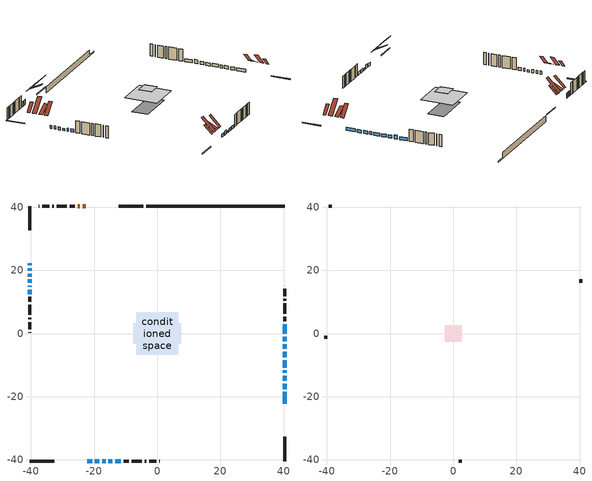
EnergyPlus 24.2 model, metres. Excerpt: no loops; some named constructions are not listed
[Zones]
conditioned space
 floor adiabatic (AdiabaticFloorConstruction): -6.64,-6.64 -6.64,6.64 6.64,6.64 6.64,-6.64 z3.66
 floor foundation (Slab1 construction): -7.64,-3.31 -7.64,3.31 7.64,3.31 7.64,-3.31 z-1.13
 wall outside (RimJoist1 construction): -4.4,40.32 -12.12,40.32 / -40.32,-40.32 -32.61,-40.32 / -40.32,40.32 -40.32,32.61 / 40.32,-40.32 40.32,-32.61 z1.22:1.52
 wall outside (AdiabaticWallConstruction 1): -22.56,40.32 -23.64,40.32 / -24.57,40.32 -25.21,40.32 z1.22:3.25
 wall outside (AdiabaticWallConstruction): -22.17,-40.32 -20.63,-40.32 / 40.32,-22.17 40.32,-18.49 / 40.32,-17.56 40.32,-15.89 / 40.32,-14.96 40.32,-13.38 / -40.32,22.17 -40.32,21.51 / -40.32,20.58 -40.32,19.77 / 40.32,-12.45 40.32,-11.69 / 40.32,-10.76 40.32,-8.39 / 40.32,-7.46 40.32,-5.7 / -15.44,-40.32 -14.25,-40.32 / 40.32,-4.78 40.32,-3.42 / -40.32,18.85 -40.32,18.02 / -13.32,-40.32 -11.48,-40.32 / -40.32,15.15 -40.32,14.73 / -40.32,13.8 -40.32,12.48 / 40.32,-0.14 40.32,2.93 z1.22:2.44; -19.71,-40.32 -18.28,-40.32 / 40.32,-2.49 40.32,-1.07 z1.22:2.8; -17.36,-40.32 -16.36,-40.32 z1.22:1.98; -40.32,17.09 -40.32,16.08 z1.22:2.01
 wall outside (Wall1 construction): -26.14,40.32 -27.64,40.32 / -10.55,-40.32 -9.05,-40.32 / -40.32,11.55 -40.32,10.05 / 40.32,3.86 40.32,5.36 z1.22:6.1
 wall outside (Wall2 construction): -28.57,40.32 -31.77,40.32 / -8.12,-40.32 -4.92,-40.32 / -40.32,9.12 -40.32,5.92 / 40.32,6.29 40.32,9.49 z1.22:6.1
 wall outside (Wall3 construction): -32.7,40.32 -33.21,40.32 / -4,-40.32 -3.48,-40.32 / -40.32,4.99 -40.32,4.48 / 40.32,10.42 40.32,10.93 z1.22:6.1
 wall outside (Wall4 construction): -34.14,40.32 -36.41,40.32 / -2.55,-40.32 -0.28,-40.32 / -40.32,3.55 -40.32,1.27 / 40.32,11.86 40.32,14.14 z1.22:6.1
 wall outside (Wall5 construction): -37.34,40.32 -37.44,40.32 / 0.65,-40.32 0.75,-40.32 / -40.32,0.35 -40.32,0.25 / 40.32,15.07 40.32,15.16 z1.22:6.1
 wall foundation (FoundationWall1 construction): -3.48,40.32,-1.13 -3.48,40.32,1.22 35.94,40.32,1.22 35.94,40.32,-0.86 40.32,40.32,-0.86 40.32,40.32,-1.13
 window (WindowConstruction 13): -22.17,-40.32 -20.64,-40.32 z1.22:2.44
 window (WindowConstruction 5): 40.32,-22.17 40.32,-18.49 z1.22:2.44
 window (WindowConstruction 6): -19.71,-40.32 -18.28,-40.32 z1.22:2.8
 window (WindowConstruction 7): 40.32,-17.56 40.32,-15.89 z1.22:2.44
 window (WindowConstruction 8): 40.32,-14.96 40.32,-13.38 z1.22:2.44
 window (WindowConstruction 9): -40.32,22.17 -40.32,21.51 z1.22:2.44
 window (WindowConstruction 10): -40.32,20.58 -40.32,19.77 z1.22:2.44
 window (WindowConstruction 11): -17.35,-40.32 -16.36,-40.32 z1.22:1.98
 window (WindowConstruction 12): 40.32,-12.45 40.32,-11.69 z1.22:2.44
 window (WindowConstruction 15): 40.32,-10.76 40.32,-8.39 z1.22:2.44
 window (WindowConstruction 16): 40.32,-7.46 40.32,-5.7 z1.22:2.44
 window (WindowConstruction 17): -15.43,-40.32 -14.25,-40.32 z1.22:2.44
 window (WindowConstruction 18): 40.32,-4.78 40.32,-3.42 z1.22:2.44
 window (WindowConstruction 19): -40.32,18.85 -40.32,18.02 z1.22:2.44
 window (WindowConstruction): 40.32,-2.49 40.32,-1.07 z1.22:2.8
 window (WindowConstruction 1): -13.32,-40.32 -11.48,-40.32 z1.22:2.44
 window (WindowConstruction 2): -40.32,17.09 -40.32,16.08 z1.22:2.01
 window (WindowConstruction 14): -40.32,15.15 -40.32,14.73 z1.22:2.44
 window (WindowConstruction 3): -40.32,13.8 -40.32,12.48 z1.22:2.44
 window (WindowConstruction 4): 40.32,-0.14 40.32,2.93 z1.22:2.44
 door (Door): -22.56,40.32 -23.64,40.32 z1.22:3.25
 door (Door 1): -24.57,40.32 -25.21,40.32 z1.22:3.25
 ceiling adiabatic (AdiabaticFloorConstruction): 6.64,-6.64 6.64,6.64 -6.64,6.64 -6.64,-6.64 z3.66
 roof outside (Roof1 construction): -14.17,40.32,6.1 -14.17,37.17,9.25 -13.05,37.17,9.25 -13.05,40.32,6.1; -30.56,-40.32,6.1 -30.56,-37.17,9.25 -31.68,-37.17,9.25 -31.68,-40.32,6.1; -40.32,30.56,6.1 -37.17,30.56,9.25 -37.17,31.68,9.25 -40.32,31.68,6.1; 40.32,-30.56,6.1 37.17,-30.56,9.25 37.17,-31.68,9.25 40.32,-31.68,6.1
 roof outside (Roof2 construction): -16.89,40.32,6.1 -16.89,35.25,11.17 -15.09,35.25,11.17 -15.09,40.32,6.1; -27.84,-40.32,6.1 -27.84,-35.25,11.17 -29.63,-35.25,11.17 -29.63,-40.32,6.1; -40.32,27.84,6.1 -35.25,27.84,11.17 -35.25,29.63,11.17 -40.32,29.63,6.1; 40.32,-27.84,6.1 35.25,-27.84,11.17 35.25,-29.63,11.17 40.32,-29.63,6.1
attic - vented
 floor to conditioned space (Floor1 construction Reversed): -2.67,-2.67 -2.67,2.67 2.67,2.67 2.67,-2.67 z6.1
 floor to conditioned space (Floor2 construction Reversed): -2.48,-2.48 -2.48,2.48 2.48,2.48 2.48,-2.48 z6.1
 wall outside (Wall6 construction): -38.37,40.32 -39.4,40.32 / 1.67,-40.32 2.7,-40.32 / -40.32,-0.68 -40.32,-1.71 / 40.32,16.09 40.32,17.12 z1.22:6.1
 roof outside (Roof3 construction): -19.23,40.32,6.1 -19.23,35.27,8.62 -17.82,35.27,8.62 -17.82,40.32,6.1; -25.5,-40.32,6.1 -25.5,-35.27,8.62 -26.91,-35.27,8.62 -26.91,-40.32,6.1; -40.32,25.5,6.1 -35.27,25.5,8.62 -35.27,26.91,8.62 -40.32,26.91,6.1; 40.32,-25.5,6.1 35.27,-25.5,8.62 35.27,-26.91,8.62 40.32,-26.91,6.1
 roof outside (Roof4 construction): -21.63,40.32,6.1 -21.63,36.16,10.26 -20.16,36.16,10.26 -20.16,40.32,6.1; -23.1,-40.32,6.1 -23.1,-36.16,10.26 -24.57,-36.16,10.26 -24.57,-40.32,6.1; -40.32,23.1,6.1 -36.16,23.1,10.26 -36.16,24.57,10.26 -40.32,24.57,6.1; 40.32,-23.1,6.1 36.16,-23.1,10.26 36.16,-24.57,10.26 40.32,-24.57,6.1
[Material] Roughness=Rough; Thermal Absorptance=0.9
Name | Thickness {m} | Conductivity {W/m-K} | Density {kg/m3} | Specific Heat {J/kg-K} | Solar Absorptance | Visible Absorptance
ceiling loosefill ins | 0.338667 | 0.0480833 | 16.02 | 1046.75 | 0.7 | 0.7
ceiling loosefill ins 1 | 0.169333 | 0.0480833 | 16.02 | 1046.75 | 0.7 | 0.7
ceiling stud and cavity | 0.1397 | 0.296031 | 65.682 | 1177.47 | 0.7 | 0.7
ceiling stud and cavity 1 | 0.1397 | 0.0924676 | 65.682 | 1177.47 | 0.7 | 0.7
gypsum board | 0.0127 | 0.160291 | 801 | 837.4 | 0.6 | 0.6
[Construction]
Floor1 construction: ceiling loosefill ins, ceiling stud and cavity, gypsum board
Floor2 construction: ceiling loosefill ins 1, ceiling stud and cavity 1, gypsum board
[EnergyManagementSystem:Program]
fridge_schedule_program: Set Tin = fridge_tin_s*(9.0/5.0)+32.0; Set fridge_schedule_act = 0; If (Hour == 0); Set fridge_schedule_act = (-0.487+0.019*Tin); ElseIf (Hour == 1); Set fridge_schedule_act = (-0.34+0.016*Tin); ElseIf (Hour == 2); Set fridge_schedule_act = (-0.37+0.017*Tin); ElseIf (Hour == 3); Set fridge_schedule_act = (-0.361+0.016*Tin); ElseIf (Hour == 4); Set fridge_schedule_act = (-0.515+0.018*Tin); ElseIf (Hour == 5); Set fridge_schedule_act = (-0.684+0.021*Tin); ElseIf (Hour == 6); Set fridge_schedule_act = (-0.471+0.019*Tin); ElseIf (Hour == 7); Set fridge_schedule_act = (-0.159+0.015*Tin); ElseIf (Hour == 8); Set fridge_schedule_act = (-0.079+0.015*Tin); ElseIf (Hour == 9); Set fridge_schedule_act = (-0.417+0.019*Tin); ElseIf (Hour == 10); Set fridge_schedule_act = (-0.411+0.018*Tin); ElseIf (Hour == 11); Set fridge_schedule_act = (-0.386+0.018*Tin); ElseIf (Hour == 12); Set fridge_schedule_act = (-0.24+0.016*Tin); ElseIf (Hour == 13); Set fridge_schedule_act = (-0.314+0.017*Tin); ElseIf (Hour == 14); Set fridge_schedule_act = (-0.16+0.015*Tin); ElseIf (Hour == 15); Set fridge_schedule_act = (-0.121+0.015*Tin); ElseIf (Hour == 16); Set fridge_schedule_act = (-0.469+0.02*Tin); ElseIf (Hour == 17); Set fridge_schedule_act = (-0.412+0.02*Tin); ElseIf (Hour == 18); Set fridge_schedule_act = (-0.091+0.017*Tin); ElseIf (Hour == 19); Set fridge_schedule_act = (0.077+0.014*Tin); ElseIf (Hour == 20); Set fridge_schedule_act = (-0.118+0.016*Tin); ElseIf (Hour == 21); Set fridge_schedule_act = (-0.247+0.017*Tin); ElseIf (Hour == 22); Set fridge_schedule_act = (-0.445+0.019*Tin); ElseIf (Hour == 23); Set fridge_schedule_act = (-0.544+0.02*Tin); EndIf
infil_program: Set p_m = 0.14; Set p_s = 0.22; Set s_m = 270; Set s_s = 370; Set z_m = 9.99744; Set z_s = 6.219661090030712; Set f_t = (((s_m/z_m)^p_m)*((z_s/s_s)^p_s)); Set Tdiff = tin_s-tout_s; Set dT = @Abs Tdiff; Set c = 0.0339; Set Cs = 0.112; Set Cw = 0.1508; Set n = 0.65; Set sft = (f_t*0.54); Set temp1 = ((c*Cw)*((sft*site_vw_s)^(2*n)))^2; Set Qinf = (((c*Cs*(dT^n))^2)+temp1)^0.5; Set Qinf = (@Max Qinf 0); Set mech_vent_house_fan_sensible_load_act = 0.0; Set mech_vent_house_fan_latent_load_act = 0.0; Set OASupInPb = out_pb_s; Set OASupInTemp = tout_s; Set OASupInW = out_wt_s; Set OASupRho = (@RhoAirFnPbTdbW OASupInPb OASupInTemp OASupInW); Set OASupCp = (@CpAirFnW OASupInW); Set OASupInEnth = (@HFnTdbW OASupInTemp OASupInW); Set ZoneTemp = tin_s; Set ZoneW = win_s; Set ZoneCp = (@CpAirFnW ZoneW); Set ZoneAirEnth = (@HFnTdbW ZoneTemp ZoneW); Set mech_vent_house_fan_cfis_act = 0.0; Set QWHV_cfis_sup = 0.0; Set QWHV_cfis_suppl_sup = 0.0; Set QWHV_cfis_suppl_exh = 0.0; Set Qrange = 0; Set Qbath = 0; Set Qdryer = 0; Set Qdryer = Qdryer + 0.0001 * clothes_dryer_exhaust_0_sch_s; Set QWHV_sup = 0.0472; Set QWHV_exh = 0.0472; Set Qsupply = QWHV_sup + QWHV_cfis_sup + QWHV_cfis_suppl_sup; Set Qexhaust = Qrange + Qbath + Qdryer + QWHV_exh + QWHV_cfis_suppl_exh; Set Qfan = (@Max Qexhaust Qsupply); Set Qducts = 0; If Qducts < 0; Set Qsupply = Qsupply - Qducts; Else; Set Qexhaust = Qexhaust + Qducts; EndIf; Set Qfan_with_ducts = (@Max Qexhaust Qsupply); Set Qimb = (@Abs (Qsupply - Qexhaust)); If Qinf + Qimb > 0; Set Qtot = Qfan_with_ducts + (Qinf^2) / (Qinf + Qimb); Else; Set Qtot = Qfan_with_ducts; EndIf; Set Qinf_adj = Qtot - Qfan; Set infil_flow_act = Qinf_adj; Set infil_program_Qinf = Qinf_adj; Set infil_program_Qfan = Qfan; Set Qload = Qfan; Set Effectiveness_Sens = 0.0; Set Effectiveness_Lat = 0.0; Set Fan_MFR = Qload * OASupRho; Set ZoneInEnth = OASupInEnth; Set ZoneInTemp = OASupInTemp; If Qload > 0; Set Effectiveness_Sens = Effectiveness_Sens + 0.0472 / Qload * 0.6011694916271406; Set Effectiveness_Lat = Effectiveness_Lat + 0.0472 / Qload * 0.0; EndIf; Set ERVCpMin = (@Min OASupCp ZoneCp); Set ERVSupOutTemp = OASupInTemp + ERVCpMin/OASupCp * Effectiveness_Sens * (ZoneTemp - OASupInTemp); Set ERVSupOutW = OASupInW + ERVCpMin/OASupCp * Effectiveness_Lat * (ZoneW - OASupInW); Set ERVSupOutEnth = (@HFnTdbW ERVSupOutTemp ERVSupOutW); Set ERVSensHeatTrans = Fan_MFR * OASupCp * (ERVSupOutTemp - OASupInTemp); Set ERVTotalHeatTrans = Fan_MFR * (ERVSupOutEnth - OASupInEnth); Set ERVLatHeatTrans = ERVTotalHeatTrans - ERVSensHeatTrans; Set ZoneInEnth = ERVSupOutEnth; Set ZoneInTemp = ERVSupOutTemp; Set FanTotalToCond = Fan_MFR * (ZoneInEnth - ZoneAirEnth); Set FanSensToCond = Fan_MFR * ZoneCp * (ZoneInTemp - ZoneTemp); Set FanLatToCond = FanTotalToCond - FanSensToCond; Set mech_vent_house_fan_sensible_load_act = mech_vent_house_fan_sensible_load_act + FanSensToCond; Set mech_vent_house_fan_latent_load_act = mech_vent_house_fan_latent_load_act + FanLatToCond
natural_vent_program: Set Tin = tin_s; Set Tout = tout_s; Set Wout = out_wt_s; Set Pbar = out_pb_s; Set Phiout = (@RhFnTdbWPb Tout Wout Pbar); Set MaxHR = 0.0115; Set Tnvsp = (htg_sp_s + clg_sp_s) / 2; Set NVavail = natural_vent_s; Set ClgSsnAvail = cool_season; Set Qnv = 0; Set Qwhf = 0; Set whole_house_fan_mix_act = 0; Set whole_house_fan_act = 0; If ((Wout < MaxHR) && (Tin > Tout) && (Tin > Tnvsp) && (ClgSsnAvail > 0)); Set WHF_Flow = 0; Set Adj = (Tin-Tnvsp)/(Tin-Tout); Set Adj = (@Min Adj 1); Set Adj = (@Max Adj 0); If (WHF_Flow > 0); Set Qwhf = WHF_Flow*Adj; Set whole_house_fan_mix_act = WHF_Flow*Adj; Set WHF_W = 0; Set whole_house_fan_act = WHF_W*Adj; ElseIf (NVavail > 0); Set NVArea = 0.0; Set Cs = 0.00022876252114964723; Set Cw = 3.540695365387951e-05; Set Tdiff = Tin-Tout; Set dT = (@Abs Tdiff); Set Vwind = site_vw_s; Set SGNV = NVArea*Adj*((((Cs*dT)+(Cw*(Vwind^2)))^0.5)/1000); Set MaxNV = 3.8566679821324805; Set Qnv = (@Min SGNV MaxNV); EndIf; EndIf; Set natural_vent_flow_act = Qnv; Set whole_house_fan_flow_act = Qwhf; Set natural_vent_program_Qnv = Qnv; Set natural_vent_program_Qwhf = Qwhf
total_airflows_program: Set total_infil_flow_rate = 0; Set total_mechvent_flow_rate = 0; Set total_natvent_flow_rate = 0; Set total_whf_flow_rate = 0; Set total_infil_flow_rate = total_infil_flow_rate + (infil_program_Qinf * 1); Set total_mechvent_flow_rate = total_mechvent_flow_rate + (infil_program_Qfan * 1); Set total_natvent_flow_rate = total_natvent_flow_rate + (natural_vent_program_Qnv * 1); Set total_whf_flow_rate = total_whf_flow_rate + (natural_vent_program_Qwhf * 1)
total_loads_program: Set loads_htg_tot = 0; Set loads_clg_tot = 0; If htg_load_cond > 0; Set loads_htg_tot = loads_htg_tot + (htg_load_cond - clg_load_cond) * 1.0; EndIf; Set loads_htg_tot = (@Max loads_htg_tot 0); If clg_load_cond > 0; Set loads_clg_tot = loads_clg_tot + (clg_load_cond - htg_load_cond) * 0.0; EndIf; Set loads_clg_tot = (@Max loads_clg_tot 0)
unit_heater_supply_fan_disaggregate_program: Set unit_heater_supply_fan_primary_htg = 0; If unit_heater_htg_coil_s > 0; Set unit_heater_supply_fan_primary_htg = unit_heater_supply_fan_s; EndIf
unmet_hours_program: Set htg_unmet_hours = 0; Set clg_unmet_hours = 0; Set unit_htg_unmet_hours = 0; If ((DayOfYear >= 1) && (DayOfYear <= 365)); Set unit_htg_unmet_hours = unit_htg_unmet_hours + conditioned_space_htg_unmet_s; If unit_htg_unmet_hours > htg_unmet_hours; Set htg_unmet_hours = unit_htg_unmet_hours; EndIf; EndIf
water_heater_EC_adj: If WarmupFlag == 0; Set dhw_e_cons = water_heater_energy + water_heater_on_cycle_parasitic + water_heater_off_cycle_parasitic; Set water_heater_ec_adj_act = 0.0 * dhw_e_cons / 1; EndIf
[EnergyManagementSystem:ProgramCallingManager]
component_loads_program_calling_manager: EndOfZoneTimestepAfterZoneReporting; component_loads_program
fridge_schedule_program_calling_manager: BeginZoneTimestepAfterInitHeatBalance; fridge_schedule_program
infil_program_calling_manager: BeginZoneTimestepAfterInitHeatBalance; infil_program
natural_vent_program_calling_manager: BeginZoneTimestepAfterInitHeatBalance; natural_vent_program
total_airflows_program_calling_manager: EndOfZoneTimestepAfterZoneReporting; total_airflows_program
total_loads_program_calling_manager: EndOfZoneTimestepAfterZoneReporting; total_loads_program
unit_heater_supply_fan_disaggregate_program_calling_manager: EndOfSystemTimestepBeforeHVACReporting; unit_heater_supply_fan_disaggregate_program
unmet_hours_program_calling_manager: EndOfZoneTimestepBeforeZoneReporting; unmet_hours_program
water_heater_EC_adj_ProgramManager: EndOfSystemTimestepBeforeHVACReporting; water_heater_EC_adj
[EnergyManagementSystem:OutputVariable] Type of Data in Variable=Summed
Name | EMS Variable | Update Frequency | EMS Program or Subroutine | Units
unit heater supply fan disaggregate htg primary | unit_heater_supply_fan_primary_htg | SystemTimestep | unit_heater_supply_fan_disaggregate_program | J
loads_htg_tot_peakload_outvar; loads_htg_tot_annual_outvar; Energy Management System Output Variable 1; Energy Management System Output Variable 45 | loads_htg_tot | ZoneTimestep | total_loads_program | J
loads_clg_tot_peakload_outvar; loads_clg_tot_annual_outvar; Energy Management System Output Variable 2; Energy Management System Output Variable 46 | loads_clg_tot | ZoneTimestep | total_loads_program | J
htg_unmet_hours_annual_outvar; Energy Management System Output Variable 3 | htg_unmet_hours | ZoneTimestep | unmet_hours_program | hr
clg_unmet_hours_annual_outvar; Energy Management System Output Variable 4 | clg_unmet_hours | ZoneTimestep | unmet_hours_program | hr
loads_htg_roofs_annual_outvar; Energy Management System Output Variable 5 | loads_htg_roofs | ZoneTimestep | component_loads_program | J
loads_htg_ceilings_annual_outvar; Energy Management System Output Variable 6 | loads_htg_ceilings | ZoneTimestep | component_loads_program | J
loads_htg_walls_annual_outvar; Energy Management System Output Variable 7 | loads_htg_walls | ZoneTimestep | component_loads_program | J
loads_htg_rim_joists_annual_outvar; Energy Management System Output Variable 8 | loads_htg_rim_joists | ZoneTimestep | component_loads_program | J
loads_htg_foundation_walls_annual_outvar; Energy Management System Output Variable 9 | loads_htg_foundation_walls | ZoneTimestep | component_loads_program | J
loads_htg_doors_annual_outvar; Energy Management System Output Variable 10 | loads_htg_doors | ZoneTimestep | component_loads_program | J
loads_htg_windows_conduction_annual_outvar; Energy Management System Output Variable 11 | loads_htg_windows_conduction | ZoneTimestep | component_loads_program | J
loads_htg_windows_solar_annual_outvar; Energy Management System Output Variable 12 | loads_htg_windows_solar | ZoneTimestep | component_loads_program | J
loads_htg_skylights_conduction_annual_outvar; Energy Management System Output Variable 13 | loads_htg_skylights_conduction | ZoneTimestep | component_loads_program | J
loads_htg_skylights_solar_annual_outvar; Energy Management System Output Variable 14 | loads_htg_skylights_solar | ZoneTimestep | component_loads_program | J
loads_htg_floors_annual_outvar; Energy Management System Output Variable 15 | loads_htg_floors | ZoneTimestep | component_loads_program | J
loads_htg_slabs_annual_outvar; Energy Management System Output Variable 16 | loads_htg_slabs | ZoneTimestep | component_loads_program | J
loads_htg_internal_mass_annual_outvar; Energy Management System Output Variable 17 | loads_htg_internal_mass | ZoneTimestep | component_loads_program | J
loads_htg_infil_annual_outvar; Energy Management System Output Variable 18 | loads_htg_infil | ZoneTimestep | component_loads_program | J
loads_htg_natvent_annual_outvar; Energy Management System Output Variable 19 | loads_htg_natvent | ZoneTimestep | component_loads_program | J
loads_htg_mechvent_annual_outvar; Energy Management System Output Variable 20 | loads_htg_mechvent | ZoneTimestep | component_loads_program | J
loads_htg_whf_annual_outvar; Energy Management System Output Variable 21 | loads_htg_whf | ZoneTimestep | component_loads_program | J
loads_htg_ducts_annual_outvar; Energy Management System Output Variable 22 | loads_htg_ducts | ZoneTimestep | component_loads_program | J
loads_htg_intgains_annual_outvar; Energy Management System Output Variable 23 | loads_htg_intgains | ZoneTimestep | component_loads_program | J
loads_htg_lighting_annual_outvar; Energy Management System Output Variable 24 | loads_htg_lighting | ZoneTimestep | component_loads_program | J
loads_clg_roofs_annual_outvar; Energy Management System Output Variable 25 | loads_clg_roofs | ZoneTimestep | component_loads_program | J
loads_clg_ceilings_annual_outvar; Energy Management System Output Variable 26 | loads_clg_ceilings | ZoneTimestep | component_loads_program | J
loads_clg_walls_annual_outvar; Energy Management System Output Variable 27 | loads_clg_walls | ZoneTimestep | component_loads_program | J
loads_clg_rim_joists_annual_outvar; Energy Management System Output Variable 28 | loads_clg_rim_joists | ZoneTimestep | component_loads_program | J
loads_clg_foundation_walls_annual_outvar; Energy Management System Output Variable 29 | loads_clg_foundation_walls | ZoneTimestep | component_loads_program | J
loads_clg_doors_annual_outvar; Energy Management System Output Variable 30 | loads_clg_doors | ZoneTimestep | component_loads_program | J
loads_clg_windows_conduction_annual_outvar; Energy Management System Output Variable 31 | loads_clg_windows_conduction | ZoneTimestep | component_loads_program | J
loads_clg_windows_solar_annual_outvar; Energy Management System Output Variable 32 | loads_clg_windows_solar | ZoneTimestep | component_loads_program | J
loads_clg_skylights_conduction_annual_outvar; Energy Management System Output Variable 33 | loads_clg_skylights_conduction | ZoneTimestep | component_loads_program | J
loads_clg_skylights_solar_annual_outvar; Energy Management System Output Variable 34 | loads_clg_skylights_solar | ZoneTimestep | component_loads_program | J
loads_clg_floors_annual_outvar; Energy Management System Output Variable 35 | loads_clg_floors | ZoneTimestep | component_loads_program | J
loads_clg_slabs_annual_outvar; Energy Management System Output Variable 36 | loads_clg_slabs | ZoneTimestep | component_loads_program | J
loads_clg_internal_mass_annual_outvar; Energy Management System Output Variable 37 | loads_clg_internal_mass | ZoneTimestep | component_loads_program | J
loads_clg_infil_annual_outvar; Energy Management System Output Variable 38 | loads_clg_infil | ZoneTimestep | component_loads_program | J
loads_clg_natvent_annual_outvar; Energy Management System Output Variable 39 | loads_clg_natvent | ZoneTimestep | component_loads_program | J
loads_clg_mechvent_annual_outvar; Energy Management System Output Variable 40 | loads_clg_mechvent | ZoneTimestep | component_loads_program | J
loads_clg_whf_annual_outvar; Energy Management System Output Variable 41 | loads_clg_whf | ZoneTimestep | component_loads_program | J
loads_clg_ducts_annual_outvar; Energy Management System Output Variable 42 | loads_clg_ducts | ZoneTimestep | component_loads_program | J
loads_clg_intgains_annual_outvar; Energy Management System Output Variable 43 | loads_clg_intgains | ZoneTimestep | component_loads_program | J
loads_clg_lighting_annual_outvar; Energy Management System Output Variable 44 | loads_clg_lighting | ZoneTimestep | component_loads_program | J
[Schedule:Day:Interval]
interior lighting schedule day: No, 01:00, 0.108182, 04:00, 0.0901515, 05:00, 0.0991667, 06:00, 0.162273, 07:00, 0.270455, 08:00, 0.342576, 10:00, 0.369621, 11:00, 0.351591, 12:00, 0.333561, 13:00, 0.324545, 14:00, 0.31553, 15:00, 0.333561, 16:00, 0.369621, 17:00, 0.450758, 18:00, 0.585985, 19:00, 0.775303, 20:00, 0.955606, 21:00, 0.991667, 22:00, 0.712197, 23:00, 0.360606, 24:00, 0.162273
interior lighting schedule day 1: No, 01:00, 0.100909, 04:00, 0.0840909, 05:00, 0.0925, 06:00, 0.151364, 07:00, 0.252273, 08:00, 0.319545, 10:00, 0.344773, 11:00, 0.327955, 12:00, 0.311136, 13:00, 0.302727, 14:00, 0.294318, 15:00, 0.311136, 16:00, 0.344773, 17:00, 0.420455, 18:00, 0.546591, 19:00, 0.723182, 20:00, 0.891364, 21:00, 0.925, 22:00, 0.664318, 23:00, 0.336364, 24:00, 0.151364
interior lighting schedule day 2: No, 01:00, 0.0927273, 04:00, 0.0772727, 05:00, 0.085, 06:00, 0.139091, 07:00, 0.231818, 08:00, 0.293636, 10:00, 0.316818, 11:00, 0.301364, 12:00, 0.285909, 13:00, 0.278182, 14:00, 0.270455, 15:00, 0.285909, 16:00, 0.316818, 17:00, 0.386364, 18:00, 0.502273, 19:00, 0.664545, 20:00, 0.819091, 21:00, 0.85, 22:00, 0.610455, 23:00, 0.309091, 24:00, 0.139091
interior lighting schedule day 3: No, 01:00, 0.0845455, 04:00, 0.0704545, 05:00, 0.0775, 06:00, 0.126818, 07:00, 0.211364, 08:00, 0.267727, 10:00, 0.288864, 11:00, 0.274773, 12:00, 0.260682, 13:00, 0.253636, 14:00, 0.246591, 15:00, 0.260682, 16:00, 0.288864, 17:00, 0.352273, 18:00, 0.457955, 19:00, 0.605909, 20:00, 0.746818, 21:00, 0.775, 22:00, 0.556591, 23:00, 0.281818, 24:00, 0.126818
interior lighting schedule day 4: No, 01:00, 0.0763636, 04:00, 0.0636364, 05:00, 0.07, 06:00, 0.114545, 07:00, 0.190909, 08:00, 0.241818, 10:00, 0.260909, 11:00, 0.248182, 12:00, 0.235455, 13:00, 0.229091, 14:00, 0.222727, 15:00, 0.235455, 16:00, 0.260909, 17:00, 0.318182, 18:00, 0.413636, 19:00, 0.547273, 20:00, 0.674545, 21:00, 0.7, 22:00, 0.502727, 23:00, 0.254545, 24:00, 0.114545
interior lighting schedule day 5: No, 01:00, 0.0727273, 04:00, 0.0606061, 05:00, 0.0666667, 06:00, 0.109091, 07:00, 0.181818, 08:00, 0.230303, 10:00, 0.248485, 11:00, 0.236364, 12:00, 0.224242, 13:00, 0.218182, 14:00, 0.212121, 15:00, 0.224242, 16:00, 0.248485, 17:00, 0.30303, 18:00, 0.393939, 19:00, 0.521212, 20:00, 0.642424, 21:00, 0.666667, 22:00, 0.478788, 23:00, 0.242424, 24:00, 0.109091
interior lighting schedule day 6: No, 01:00, 0.0745455, 04:00, 0.0621212, 05:00, 0.0683333, 06:00, 0.111818, 07:00, 0.186364, 08:00, 0.236061, 10:00, 0.254697, 11:00, 0.242273, 12:00, 0.229848, 13:00, 0.223636, 14:00, 0.217424, 15:00, 0.229848, 16:00, 0.254697, 17:00, 0.310606, 18:00, 0.403788, 19:00, 0.534242, 20:00, 0.658485, 21:00, 0.683333, 22:00, 0.490758, 23:00, 0.248485, 24:00, 0.111818
interior lighting schedule day 7: No, 01:00, 0.08, 04:00, 0.0666667, 05:00, 0.0733333, 06:00, 0.12, 07:00, 0.2, 08:00, 0.253333, 10:00, 0.273333, 11:00, 0.26, 12:00, 0.246667, 13:00, 0.24, 14:00, 0.233333, 15:00, 0.246667, 16:00, 0.273333, 17:00, 0.333333, 18:00, 0.433333, 19:00, 0.573333, 20:00, 0.706667, 21:00, 0.733333, 22:00, 0.526667, 23:00, 0.266667, 24:00, 0.12
interior lighting schedule day 8: No, 01:00, 0.0890909, 04:00, 0.0742424, 05:00, 0.0816667, 06:00, 0.133636, 07:00, 0.222727, 08:00, 0.282121, 10:00, 0.304394, 11:00, 0.289545, 12:00, 0.274697, 13:00, 0.267273, 14:00, 0.259848, 15:00, 0.274697, 16:00, 0.304394, 17:00, 0.371212, 18:00, 0.482576, 19:00, 0.638485, 20:00, 0.78697, 21:00, 0.816667, 22:00, 0.586515, 23:00, 0.29697, 24:00, 0.133636
interior lighting schedule day 9: No, 01:00, 0.0972727, 04:00, 0.0810606, 05:00, 0.0891667, 06:00, 0.145909, 07:00, 0.243182, 08:00, 0.30803, 10:00, 0.332348, 11:00, 0.316136, 12:00, 0.299924, 13:00, 0.291818, 14:00, 0.283712, 15:00, 0.299924, 16:00, 0.332348, 17:00, 0.405303, 18:00, 0.526894, 19:00, 0.697121, 20:00, 0.859242, 21:00, 0.891667, 22:00, 0.640379, 23:00, 0.324242, 24:00, 0.145909
interior lighting schedule day 10: No, 01:00, 0.105455, 04:00, 0.0878788, 05:00, 0.0966667, 06:00, 0.158182, 07:00, 0.263636, 08:00, 0.333939, 10:00, 0.360303, 11:00, 0.342727, 12:00, 0.325152, 13:00, 0.316364, 14:00, 0.307576, 15:00, 0.325152, 16:00, 0.360303, 17:00, 0.439394, 18:00, 0.571212, 19:00, 0.755758, 20:00, 0.931515, 21:00, 0.966667, 22:00, 0.694242, 23:00, 0.351515, 24:00, 0.158182
interior lighting schedule day 11: No, 01:00, 0.109091, 04:00, 0.0909091, 05:00, 0.1, 06:00, 0.163636, 07:00, 0.272727, 08:00, 0.345455, 10:00, 0.372727, 11:00, 0.354545, 12:00, 0.336364, 13:00, 0.327273, 14:00, 0.318182, 15:00, 0.336364, 16:00, 0.372727, 17:00, 0.454545, 18:00, 0.590909, 19:00, 0.781818, 20:00, 0.963636, 21:00, 1, 22:00, 0.718182, 23:00, 0.363636, 24:00, 0.163636
interior lighting schedule default day; occupants schedule default day; clothes dryer schedule default day; cooking range schedule default day; misc plug loads schedule default day; general water use schedule default day; heating setpoint default day; cooling setpoint default day; clothes dryer exhaust 0 schedule default day; cooling season schedule day; cooling season schedule day 2; cooling season schedule default day; exterior lighting schedule default day; natural vent schedule default day: No, 24:00, 0
occupants schedule day: No, 05:00, 0.426829, 06:00, 0.719512, 07:00, 1, 08:00, 0.670732, 09:00, 0.329268, 14:00, 0.170732, 15:00, 0.231707, 16:00, 0.329268, 17:00, 0.5, 18:00, 0.670732, 19:00, 0.829268, 21:00, 1, 22:00, 0.853659, 23:00, 0.646341, 24:00, 0.426829
clothes dryer schedule day; clothes dryer exhaust 0 schedule day: No, 01:00, 0.123457, 02:00, 0.0740741, 03:00, 0.0493827, 04:00, 0.0246914, 05:00, 0.0493827, 06:00, 0.0740741, 07:00, 0.197531, 08:00, 0.395062, 09:00, 0.592593, 10:00, 0.839506, 11:00, 0.962963, 12:00, 1, 13:00, 0.91358, 14:00, 0.82716, 15:00, 0.716049, 16:00, 0.753086, 17:00, 0.679012, 18:00, 0.666667, 20:00, 0.62963, 21:00, 0.641975, 22:00, 0.666667, 23:00, 0.54321, 24:00, 0.296296
cooking range schedule day: No, 05:00, 0.0597015, 06:00, 0.11194, 07:00, 0.171642, 08:00, 0.291045, 11:00, 0.343284, 12:00, 0.402985, 13:00, 0.462687, 14:00, 0.343284, 15:00, 0.291045, 16:00, 0.402985, 17:00, 0.567164, 18:00, 1, 19:00, 0.850746, 20:00, 0.432836, 21:00, 0.291045, 22:00, 0.231343, 23:00, 0.171642, 24:00, 0.11194
misc plug loads schedule day: No, 06:00, 0.705882, 07:00, 0.745098, 08:00, 0.803922, 15:00, 0.823529, 16:00, 0.862745, 17:00, 0.921569, 18:00, 0.980392, 19:00, 1, 20:00, 0.980392, 21:00, 0.941176, 22:00, 0.862745, 23:00, 0.784314, 24:00, 0.72549
general water use schedule day: No, 01:00, 0.315068, 03:00, 0.287671, 04:00, 0.342466, 05:00, 0.369863, 06:00, 0.520548, 07:00, 0.60274, 08:00, 0.534247, 10:00, 0.506849, 11:00, 0.465753, 14:00, 0.479452, 15:00, 0.534247, 16:00, 0.589041, 17:00, 0.69863, 18:00, 0.876712, 19:00, 0.890411, 20:00, 0.986301, 21:00, 1, 22:00, 0.863014, 23:00, 0.616438, 24:00, 0.465753
heating setpoint day: No, 24:00, 21
cooling setpoint day: No, 24:00, 25
cooling season schedule day 1: No, 24:00, 1
exterior lighting schedule day: No, 01:00, 0.566667, 03:00, 0.524167, 05:00, 0.495833, 06:00, 0.5525, 07:00, 0.623333, 08:00, 0.580833, 09:00, 0.439167, 10:00, 0.354167, 12:00, 0.34, 13:00, 0.354167, 14:00, 0.396667, 15:00, 0.425, 16:00, 0.495833, 17:00, 0.623333, 18:00, 0.793333, 19:00, 0.906667, 20:00, 0.963333, 21:00, 0.991667, 22:00, 0.920833, 23:00, 0.793333, 24:00, 0.665833
exterior lighting schedule day 1: No, 01:00, 0.528571, 03:00, 0.488929, 05:00, 0.4625, 06:00, 0.515357, 07:00, 0.581429, 08:00, 0.541786, 09:00, 0.409643, 10:00, 0.330357, 12:00, 0.317143, 13:00, 0.330357, 14:00, 0.37, 15:00, 0.396429, 16:00, 0.4625, 17:00, 0.581429, 18:00, 0.74, 19:00, 0.845714, 20:00, 0.898571, 21:00, 0.925, 22:00, 0.858929, 23:00, 0.74, 24:00, 0.621071
exterior lighting schedule day 10: No, 01:00, 0.552381, 03:00, 0.510952, 05:00, 0.483333, 06:00, 0.538571, 07:00, 0.607619, 08:00, 0.56619, 09:00, 0.428095, 10:00, 0.345238, 12:00, 0.331429, 13:00, 0.345238, 14:00, 0.386667, 15:00, 0.414286, 16:00, 0.483333, 17:00, 0.607619, 18:00, 0.773333, 19:00, 0.88381, 20:00, 0.939048, 21:00, 0.966667, 22:00, 0.897619, 23:00, 0.773333, 24:00, 0.649048
exterior lighting schedule day 11: No, 01:00, 0.571429, 03:00, 0.528571, 05:00, 0.5, 06:00, 0.557143, 07:00, 0.628571, 08:00, 0.585714, 09:00, 0.442857, 10:00, 0.357143, 12:00, 0.342857, 13:00, 0.357143, 14:00, 0.4, 15:00, 0.428571, 16:00, 0.5, 17:00, 0.628571, 18:00, 0.8, 19:00, 0.914286, 20:00, 0.971429, 21:00, 1, 22:00, 0.928571, 23:00, 0.8, 24:00, 0.671429
exterior lighting schedule day 2: No, 01:00, 0.485714, 03:00, 0.449286, 05:00, 0.425, 06:00, 0.473571, 07:00, 0.534286, 08:00, 0.497857, 09:00, 0.376429, 10:00, 0.303571, 12:00, 0.291429, 13:00, 0.303571, 14:00, 0.34, 15:00, 0.364286, 16:00, 0.425, 17:00, 0.534286, 18:00, 0.68, 19:00, 0.777143, 20:00, 0.825714, 21:00, 0.85, 22:00, 0.789286, 23:00, 0.68, 24:00, 0.570714
exterior lighting schedule day 3: No, 01:00, 0.442857, 03:00, 0.409643, 05:00, 0.3875, 06:00, 0.431786, 07:00, 0.487143, 08:00, 0.453929, 09:00, 0.343214, 10:00, 0.276786, 12:00, 0.265714, 13:00, 0.276786, 14:00, 0.31, 15:00, 0.332143, 16:00, 0.3875, 17:00, 0.487143, 18:00, 0.62, 19:00, 0.708571, 20:00, 0.752857, 21:00, 0.775, 22:00, 0.719643, 23:00, 0.62, 24:00, 0.520357
exterior lighting schedule day 4: No, 01:00, 0.4, 03:00, 0.37, 05:00, 0.35, 06:00, 0.39, 07:00, 0.44, 08:00, 0.41, 09:00, 0.31, 10:00, 0.25, 12:00, 0.24, 13:00, 0.25, 14:00, 0.28, 15:00, 0.3, 16:00, 0.35, 17:00, 0.44, 18:00, 0.56, 19:00, 0.64, 20:00, 0.68, 21:00, 0.7, 22:00, 0.65, 23:00, 0.56, 24:00, 0.47
exterior lighting schedule day 5: No, 01:00, 0.380952, 03:00, 0.352381, 05:00, 0.333333, 06:00, 0.371429, 07:00, 0.419048, 08:00, 0.390476, 09:00, 0.295238, 10:00, 0.238095, 12:00, 0.228571, 13:00, 0.238095, 14:00, 0.266667, 15:00, 0.285714, 16:00, 0.333333, 17:00, 0.419048, 18:00, 0.533333, 19:00, 0.609524, 20:00, 0.647619, 21:00, 0.666667, 22:00, 0.619048, 23:00, 0.533333, 24:00, 0.447619
exterior lighting schedule day 6: No, 01:00, 0.390476, 03:00, 0.36119, 05:00, 0.341667, 06:00, 0.380714, 07:00, 0.429524, 08:00, 0.400238, 09:00, 0.302619, 10:00, 0.244048, 12:00, 0.234286, 13:00, 0.244048, 14:00, 0.273333, 15:00, 0.292857, 16:00, 0.341667, 17:00, 0.429524, 18:00, 0.546667, 19:00, 0.624762, 20:00, 0.66381, 21:00, 0.683333, 22:00, 0.634524, 23:00, 0.546667, 24:00, 0.45881
exterior lighting schedule day 7: No, 01:00, 0.419048, 03:00, 0.387619, 05:00, 0.366667, 06:00, 0.408571, 07:00, 0.460952, 08:00, 0.429524, 09:00, 0.324762, 10:00, 0.261905, 12:00, 0.251429, 13:00, 0.261905, 14:00, 0.293333, 15:00, 0.314286, 16:00, 0.366667, 17:00, 0.460952, 18:00, 0.586667, 19:00, 0.670476, 20:00, 0.712381, 21:00, 0.733333, 22:00, 0.680952, 23:00, 0.586667, 24:00, 0.492381
exterior lighting schedule day 8: No, 01:00, 0.466667, 03:00, 0.431667, 05:00, 0.408333, 06:00, 0.455, 07:00, 0.513333, 08:00, 0.478333, 09:00, 0.361667, 10:00, 0.291667, 12:00, 0.28, 13:00, 0.291667, 14:00, 0.326667, 15:00, 0.35, 16:00, 0.408333, 17:00, 0.513333, 18:00, 0.653333, 19:00, 0.746667, 20:00, 0.793333, 21:00, 0.816667, 22:00, 0.758333, 23:00, 0.653333, 24:00, 0.548333
exterior lighting schedule day 9: No, 01:00, 0.509524, 03:00, 0.47131, 05:00, 0.445833, 06:00, 0.496786, 07:00, 0.560476, 08:00, 0.522262, 09:00, 0.394881, 10:00, 0.318452, 12:00, 0.305714, 13:00, 0.318452, 14:00, 0.356667, 15:00, 0.382143, 16:00, 0.445833, 17:00, 0.560476, 18:00, 0.713333, 19:00, 0.815238, 20:00, 0.86619, 21:00, 0.891667, 22:00, 0.827976, 23:00, 0.713333, 24:00, 0.59869
[Schedule:Week:Daily]
heating setpoint Week Rule - Jan1-Dec31: heating setpoint day, heating setpoint day, heating setpoint day, heating setpoint day, heating setpoint day, heating setpoint day, heating setpoint day, heating setpoint default day, heating setpoint default day, heating setpoint default day, heating setpoint default day, heating setpoint default day
cooling setpoint Week Rule - Jan1-Dec31: cooling setpoint day, cooling setpoint day, cooling setpoint day, cooling setpoint day, cooling setpoint day, cooling setpoint day, cooling setpoint day, cooling setpoint default day, cooling setpoint default day, cooling setpoint default day, cooling setpoint default day, cooling setpoint default day
clothes dryer exhaust 0 schedule Week Rule - Jan1-Dec31: clothes dryer exhaust 0 schedule day, clothes dryer exhaust 0 schedule day, clothes dryer exhaust 0 schedule day, clothes dryer exhaust 0 schedule day, clothes dryer exhaust 0 schedule day, clothes dryer exhaust 0 schedule day, clothes dryer exhaust 0 schedule day, clothes dryer exhaust 0 schedule default day, clothes dryer exhaust 0 schedule default day, clothes dryer exhaust 0 schedule default day, clothes dryer exhaust 0 schedule default day, clothes dryer exhaust 0 schedule default day
cooling season schedule Week Rule - Jan1-Apr28: cooling season schedule day, cooling season schedule day, cooling season schedule day, cooling season schedule day, cooling season schedule day, cooling season schedule day, cooling season schedule day, cooling season schedule default day, cooling season schedule default day, cooling season schedule default day, cooling season schedule default day, cooling season schedule default day
cooling season schedule Week Rule - Apr29-May5: cooling season schedule day, cooling season schedule day, cooling season schedule day 1, cooling season schedule day 1, cooling season schedule day 1, cooling season schedule day 1, cooling season schedule day 1, cooling season schedule default day, cooling season schedule default day, cooling season schedule default day, cooling season schedule default day, cooling season schedule default day
cooling season schedule Week Rule - May6-Sep29: cooling season schedule day 1, cooling season schedule day 1, cooling season schedule day 1, cooling season schedule day 1, cooling season schedule day 1, cooling season schedule day 1, cooling season schedule day 1, cooling season schedule default day, cooling season schedule default day, cooling season schedule default day, cooling season schedule default day, cooling season schedule default day
cooling season schedule Week Rule - Sep30-Oct6: cooling season schedule day 1, cooling season schedule day 2, cooling season schedule day 2, cooling season schedule day 2, cooling season schedule day 2, cooling season schedule day 2, cooling season schedule day 2, cooling season schedule default day, cooling season schedule default day, cooling season schedule default day, cooling season schedule default day, cooling season schedule default day
cooling season schedule Week Rule - Oct7-Dec31: cooling season schedule day 2, cooling season schedule day 2, cooling season schedule day 2, cooling season schedule day 2, cooling season schedule day 2, cooling season schedule day 2, cooling season schedule day 2, cooling season schedule default day, cooling season schedule default day, cooling season schedule default day, cooling season schedule default day, cooling season schedule default day
exterior lighting schedule Week Rule - Apr1-Apr28: exterior lighting schedule day 3, exterior lighting schedule day 3, exterior lighting schedule day 3, exterior lighting schedule day 3, exterior lighting schedule day 3, exterior lighting schedule day 3, exterior lighting schedule day 3, exterior lighting schedule default day, exterior lighting schedule default day, exterior lighting schedule default day, exterior lighting schedule default day, exterior lighting schedule default day
exterior lighting schedule Week Rule - Apr29-May5: exterior lighting schedule day 3, exterior lighting schedule day 3, exterior lighting schedule day 4, exterior lighting schedule day 4, exterior lighting schedule day 4, exterior lighting schedule day 4, exterior lighting schedule day 4, exterior lighting schedule default day, exterior lighting schedule default day, exterior lighting schedule default day, exterior lighting schedule default day, exterior lighting schedule default day
exterior lighting schedule Week Rule - May6-May26: exterior lighting schedule day 4, exterior lighting schedule day 4, exterior lighting schedule day 4, exterior lighting schedule day 4, exterior lighting schedule day 4, exterior lighting schedule day 4, exterior lighting schedule day 4, exterior lighting schedule default day, exterior lighting schedule default day, exterior lighting schedule default day, exterior lighting schedule default day, exterior lighting schedule default day
exterior lighting schedule Week Rule - May27-Jun2: exterior lighting schedule day 4, exterior lighting schedule day 4, exterior lighting schedule day 4, exterior lighting schedule day 4, exterior lighting schedule day 4, exterior lighting schedule day 5, exterior lighting schedule day 5, exterior lighting schedule default day, exterior lighting schedule default day, exterior lighting schedule default day, exterior lighting schedule default day, exterior lighting schedule default day
exterior lighting schedule Week Rule - Jun3-Jun30: exterior lighting schedule day 5, exterior lighting schedule day 5, exterior lighting schedule day 5, exterior lighting schedule day 5, exterior lighting schedule day 5, exterior lighting schedule day 5, exterior lighting schedule day 5, exterior lighting schedule default day, exterior lighting schedule default day, exterior lighting schedule default day, exterior lighting schedule default day, exterior lighting schedule default day
exterior lighting schedule Week Rule - Jul1-Jul28: exterior lighting schedule day 6, exterior lighting schedule day 6, exterior lighting schedule day 6, exterior lighting schedule day 6, exterior lighting schedule day 6, exterior lighting schedule day 6, exterior lighting schedule day 6, exterior lighting schedule default day, exterior lighting schedule default day, exterior lighting schedule default day, exterior lighting schedule default day, exterior lighting schedule default day
exterior lighting schedule Week Rule - Jul29-Aug4: exterior lighting schedule day 6, exterior lighting schedule day 6, exterior lighting schedule day 6, exterior lighting schedule day 7, exterior lighting schedule day 7, exterior lighting schedule day 7, exterior lighting schedule day 7, exterior lighting schedule default day, exterior lighting schedule default day, exterior lighting schedule default day, exterior lighting schedule default day, exterior lighting schedule default day
exterior lighting schedule Week Rule - Aug5-Aug25: exterior lighting schedule day 7, exterior lighting schedule day 7, exterior lighting schedule day 7, exterior lighting schedule day 7, exterior lighting schedule day 7, exterior lighting schedule day 7, exterior lighting schedule day 7, exterior lighting schedule default day, exterior lighting schedule default day, exterior lighting schedule default day, exterior lighting schedule default day, exterior lighting schedule default day
exterior lighting schedule Week Rule - Aug26-Sep1: exterior lighting schedule day 7, exterior lighting schedule day 7, exterior lighting schedule day 7, exterior lighting schedule day 7, exterior lighting schedule day 7, exterior lighting schedule day 7, exterior lighting schedule day 8, exterior lighting schedule default day, exterior lighting schedule default day, exterior lighting schedule default day, exterior lighting schedule default day, exterior lighting schedule default day
exterior lighting schedule Week Rule - Sep2-Sep29: exterior lighting schedule day 8, exterior lighting schedule day 8, exterior lighting schedule day 8, exterior lighting schedule day 8, exterior lighting schedule day 8, exterior lighting schedule day 8, exterior lighting schedule day 8, exterior lighting schedule default day, exterior lighting schedule default day, exterior lighting schedule default day, exterior lighting schedule default day, exterior lighting schedule default day
exterior lighting schedule Week Rule - Sep30-Oct6: exterior lighting schedule day 8, exterior lighting schedule day 9, exterior lighting schedule day 9, exterior lighting schedule day 9, exterior lighting schedule day 9, exterior lighting schedule day 9, exterior lighting schedule day 9, exterior lighting schedule default day, exterior lighting schedule default day, exterior lighting schedule default day, exterior lighting schedule default day, exterior lighting schedule default day
exterior lighting schedule Week Rule - Oct7-Oct27: exterior lighting schedule day 9, exterior lighting schedule day 9, exterior lighting schedule day 9, exterior lighting schedule day 9, exterior lighting schedule day 9, exterior lighting schedule day 9, exterior lighting schedule day 9, exterior lighting schedule default day, exterior lighting schedule default day, exterior lighting schedule default day, exterior lighting schedule default day, exterior lighting schedule default day
exterior lighting schedule Week Rule - Oct28-Nov3: exterior lighting schedule day 9, exterior lighting schedule day 9, exterior lighting schedule day 9, exterior lighting schedule day 9, exterior lighting schedule day 10, exterior lighting schedule day 10, exterior lighting schedule day 10, exterior lighting schedule default day, exterior lighting schedule default day, exterior lighting schedule default day, exterior lighting schedule default day, exterior lighting schedule default day
exterior lighting schedule Week Rule - Nov4-Nov24: exterior lighting schedule day 10, exterior lighting schedule day 10, exterior lighting schedule day 10, exterior lighting schedule day 10, exterior lighting schedule day 10, exterior lighting schedule day 10, exterior lighting schedule day 10, exterior lighting schedule default day, exterior lighting schedule default day, exterior lighting schedule default day, exterior lighting schedule default day, exterior lighting schedule default day
exterior lighting schedule Week Rule - Nov25-Dec1: exterior lighting schedule day 10, exterior lighting schedule day 10, exterior lighting schedule day 10, exterior lighting schedule day 10, exterior lighting schedule day 10, exterior lighting schedule day 10, exterior lighting schedule day 11, exterior lighting schedule default day, exterior lighting schedule default day, exterior lighting schedule default day, exterior lighting schedule default day, exterior lighting schedule default day
exterior lighting schedule Week Rule - Dec2-Dec31: exterior lighting schedule day 11, exterior lighting schedule day 11, exterior lighting schedule day 11, exterior lighting schedule day 11, exterior lighting schedule day 11, exterior lighting schedule day 11, exterior lighting schedule day 11, exterior lighting schedule default day, exterior lighting schedule default day, exterior lighting schedule default day, exterior lighting schedule default day, exterior lighting schedule default day
natural vent schedule Week Rule - Jan1-Dec31: natural vent schedule default day, natural vent schedule default day, natural vent schedule default day, natural vent schedule default day, natural vent schedule default day, natural vent schedule default day, natural vent schedule default day, natural vent schedule default day, natural vent schedule default day, natural vent schedule default day, natural vent schedule default day, natural vent schedule default day
[Schedule:Year]
heating setpoint: heating setpoint Week Rule - Jan1-Dec31, 1, 1, 12, 31
cooling setpoint: cooling setpoint Week Rule - Jan1-Dec31, 1, 1, 12, 31
clothes dryer exhaust 0 schedule: clothes dryer exhaust 0 schedule Week Rule - Jan1-Dec31, 1, 1, 12, 31
cooling season schedule: cooling season schedule Week Rule - Jan1-Apr28, 1, 1, 4, 28, cooling season schedule Week Rule - Apr29-May5, 4, 29, 5, 5, cooling season schedule Week Rule - May6-Sep29, 5, 6, 9, 29, cooling season schedule Week Rule - Sep30-Oct6, 9, 30, 10, 6, cooling season schedule Week Rule - Oct7-Dec31, 10, 7, 12, 31
natural vent schedule: natural vent schedule Week Rule - Jan1-Dec31, 1, 1, 12, 31
